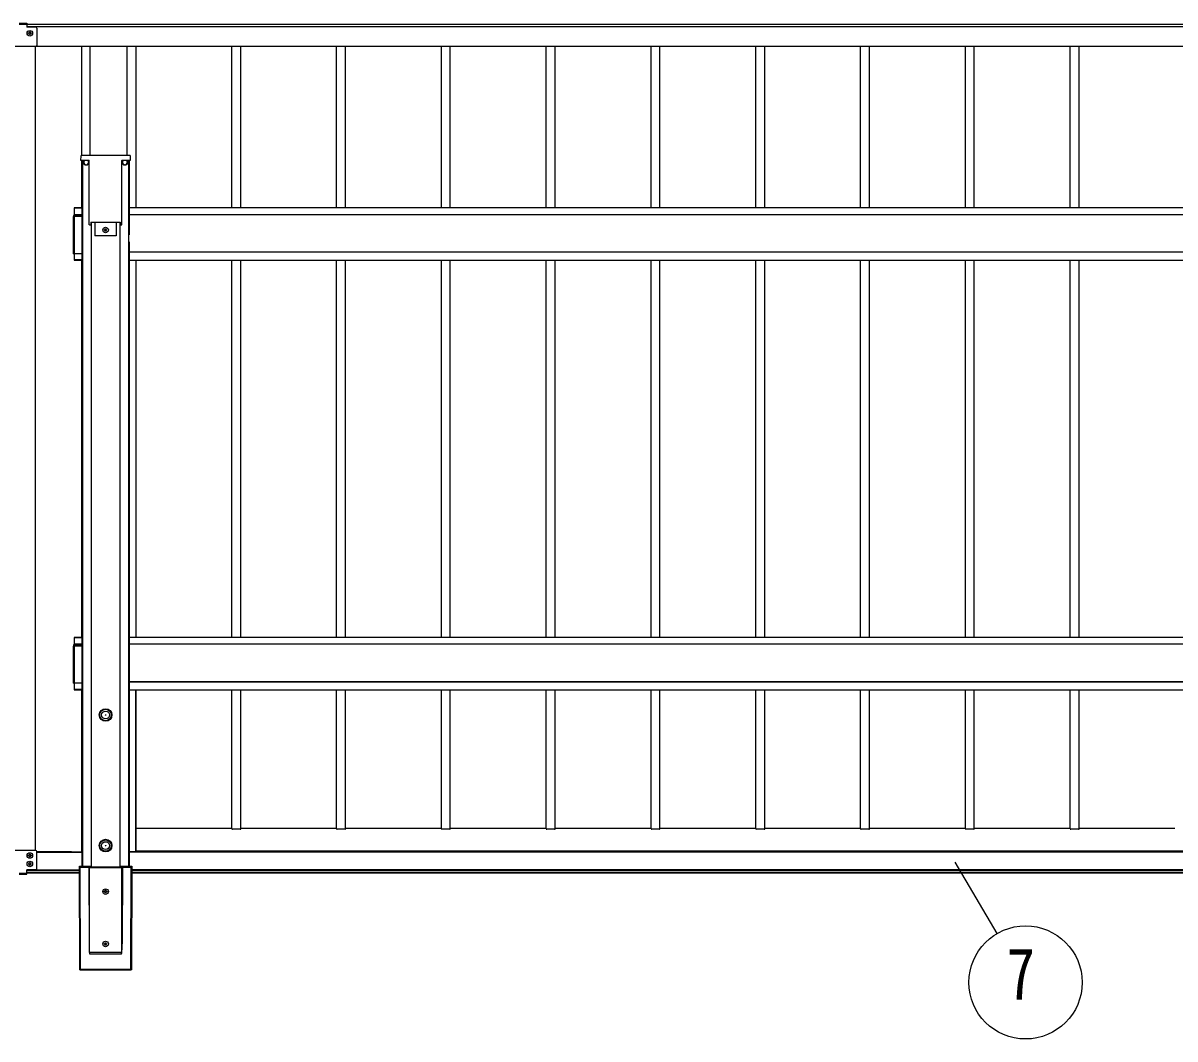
# Model space of a CAD drawing. Units: millimetres, scale not verified. Extents: x -12615 to 12615, y -8909 to 8911.
# Drawn here: x -6669 to -4471, y -210 to 1730 of the extents above; entities that cross this region are included whole.
import ezdxf
from ezdxf.enums import TextEntityAlignment as Align

# ---------------------------------------------------------------- set-up
doc = ezdxf.new("R2010")
doc.units = ezdxf.units.MM
doc.header["$LTSCALE"] = 50
doc.layers.add('0-5_YKK_A1', color=4, linetype='Continuous')
doc.layers.add('0-6_YKK_D', color=6, linetype='Continuous')
doc.styles.add('ＭＳ ゴシック', font='')
doc.styles.get('ＭＳ ゴシック').set_extended_font_data('MS Gothic')

msp = doc.modelspace()

# ---------------------------------------------------------------- linework, layer by layer
at = {"layer": '0-5_YKK_A1'}
for p, q in [((-6676.79, 1730.05), (-6661.79, 1730.05)), ((-6676.79, 1728.05), (-6661.79, 1728.05)), ((-6661.79, 1730.05), (-6661.79, 1722.05)), ((-3069.29, 1727.55), (-6661.79, 1727.55)), ((-3069.29, 1727.55), (-6661.79, 1727.55)), ((-3069.29, 1722.55), (-6661.79, 1722.55)), ((-6644.79, 1722.05), (-6661.79, 1722.05)), ((-6645.29, 1722.53), (-6645.29, 1722.05)), ((-6642.79, 1720.05), (-6642.79, 1687.05)), ((-6655.81, 1709.11), (-6655.81, 1708.15)), ((-6644.79, 1685.05), (-6693.79, 1685.05)), ((-6645.29, 150.03), (-6645.29, 1685.05)), ((-6642.79, 1685.63), (-3092.79, 1685.63)), ((-6557.79, 1685.63), (-6557.79, 1477.33)), ((-6542.09, 1685.63), (-6542.09, 1477.42)), ((-6541.79, 1685.63), (-6541.79, 1477.42)), ((-6471.09, 1685.63), (-6471.09, 1477.42)), ((-6453.79, 1685.63), (-6453.79, 1377.13)), ((-6270.79, 1377.13), (-6270.79, 1685.63)), ((-6253.79, 1377.13), (-6253.79, 1685.63)), ((-6070.79, 1377.13), (-6070.79, 1685.63)), ((-6053.79, 1377.13), (-6053.79, 1685.63)), ((-5870.79, 1377.13), (-5870.79, 1685.63)), ((-5853.79, 1377.13), (-5853.79, 1685.63)), ((-5670.79, 1377.13), (-5670.79, 1685.63)), ((-5653.79, 1377.13), (-5653.79, 1685.63)), ((-5470.79, 1377.13), (-5470.79, 1685.63)), ((-5453.79, 1377.13), (-5453.79, 1685.63)), ((-5270.79, 1377.13), (-5270.79, 1685.63)), ((-5253.79, 1377.13), (-5253.79, 1685.63)), ((-5070.79, 1377.13), (-5070.79, 1685.63)), ((-5053.79, 1377.13), (-5053.79, 1685.63)), ((-4870.79, 1377.13), (-4870.79, 1685.63)), ((-4853.79, 1377.13), (-4853.79, 1685.63)), ((-4670.79, 1377.13), (-4670.79, 1685.63)), ((-4653.79, 1377.13), (-4653.79, 1685.63)), ((-6543.62, 1477.42), (-6557.2, 1477.42)), ((-6542.13, 1477.42), (-6543.62, 1477.42)), ((-6541.75, 1477.42), (-6542.13, 1477.42)), ((-6481.83, 1477.42), (-6541.75, 1477.42)), ((-6481.45, 1477.42), (-6481.83, 1477.42)), ((-6479.96, 1477.42), (-6481.45, 1477.42)), ((-6466.38, 1477.42), (-6479.96, 1477.42)), ((-6463.92, 1467.92), (-6464.39, 1475.54)), ((-6559.16, 1467.92), (-6544.15, 1467.92)), ((-6557.79, 1467.52), (-6557.79, 1377.13)), ((-6556.79, 1467.52), (-6556.79, 120.42)), ((-6555.59, 1467.52), (-6555.59, 120.42)), ((-6553.29, 1467.92), (-6553.29, 1463.92)), ((-6544.29, 1467.92), (-6544.29, 1463.92)), ((-6544.15, 1467.92), (-6543.15, 1467.92)), ((-6543.05, 1467.92), (-6543.15, 1467.92)), ((-6543.04, 1344.56), (-6543.04, 1467.77)), ((-6480.54, 1344.56), (-6480.54, 1467.77)), ((-6480.53, 1467.92), (-6480.43, 1467.92)), ((-6480.43, 1467.92), (-6479.43, 1467.92)), ((-6479.43, 1467.92), (-6464.42, 1467.92)), ((-6479.29, 1467.92), (-6479.29, 1463.92)), ((-6470.29, 1467.92), (-6470.29, 1463.92)), ((-6466.79, 1467.52), (-6466.79, 1325.86)), ((-6464.42, 1467.92), (-6463.92, 1467.92)), ((-6556.79, 1377.13), (-6571.79, 1377.13)), ((-6571.79, 1377.13), (-6571.79, 1377.07)), ((-6571.79, 1377.13), (-6571.79, 1377.13)), ((-6556.79, 1377.13), (-6571.79, 1377.13)), ((-6571.79, 1377.07), (-6571.79, 1376.55)), ((-6556.79, 1377.07), (-6571.79, 1377.07)), ((-6571.79, 1376.55), (-6571.79, 1364.06)), ((-6556.79, 1376.55), (-6571.79, 1376.55)), ((-6571.79, 1364.06), (-6571.79, 1362.53)), ((-6556.79, 1364.06), (-6571.79, 1364.06)), ((-3268.79, 1377.13), (-6466.79, 1377.13)), ((-3268.79, 1377.13), (-6466.79, 1377.13)), ((-3268.79, 1364.13), (-6466.79, 1364.13)), ((-6573.29, 1362.7), (-6573.29, 1360.58)), ((-6573.29, 1289.67), (-6573.29, 1360.58)), ((-6571.79, 1362.53), (-6571.79, 1360.59)), ((-6556.79, 1361.96), (-6571.79, 1361.96)), ((-6557.29, 1360.5), (-6571.79, 1360.5)), ((-6571.79, 1360.5), (-6571.79, 1289.6)), ((-6557.29, 1360.58), (-6571.49, 1360.58)), ((-6557.29, 1360.5), (-6557.29, 1360.58)), ((-6556.79, 1360.1), (-6556.79, 1360.1)), ((-6542.68, 1344.42), (-6543.03, 1344.42)), ((-6542.68, 1344.42), (-6542.18, 1344.42)), ((-6542.18, 1344.42), (-6540.14, 1344.42)), ((-6539.83, 1349.75), (-6540.14, 1344.42)), ((-6539.29, 1349.75), (-6539.29, 118.77)), ((-6532.29, 1349.75), (-6532.29, 1323.92)), ((-6491.29, 1349.75), (-6491.29, 1323.92)), ((-6484.29, 1349.75), (-6484.29, 118.77)), ((-6483.44, 1344.42), (-6481.4, 1344.42)), ((-6481.4, 1344.42), (-6480.9, 1344.42)), ((-6480.9, 1344.42), (-6480.55, 1344.42)), ((-6491.29, 1323.92), (-6532.29, 1323.92)), ((-6511.31, 1333.48), (-6511.31, 1332.52)), ((-6557.29, 1289.6), (-6571.79, 1289.6)), ((-6571.79, 1289.6), (-6571.79, 1277.68)), ((-6571.79, 1277.68), (-6571.79, 1277.21)), ((-6556.79, 1277.68), (-6571.79, 1277.68)), ((-6571.79, 1277.21), (-6556.79, 1277.21)), ((-6557.79, 1277.21), (-6557.79, 557.05)), ((-3268.79, 1292.37), (-6466.79, 1292.37)), ((-6466.79, 1277.21), (-3268.79, 1277.21)), ((-6453.79, 1277.21), (-6453.79, 557.05)), ((-6270.79, 557.05), (-6270.79, 1277.21)), ((-6253.79, 557.05), (-6253.79, 1277.21)), ((-6070.79, 557.05), (-6070.79, 1277.21)), ((-6053.79, 557.05), (-6053.79, 1277.21)), ((-5870.79, 557.05), (-5870.79, 1277.21)), ((-5853.79, 557.05), (-5853.79, 1277.21)), ((-5670.79, 557.05), (-5670.79, 1277.21)), ((-5653.79, 557.05), (-5653.79, 1277.21)), ((-5470.79, 557.05), (-5470.79, 1277.21)), ((-5453.79, 557.05), (-5453.79, 1277.21)), ((-5270.79, 557.05), (-5270.79, 1277.21)), ((-5253.79, 557.05), (-5253.79, 1277.21)), ((-5070.79, 557.05), (-5070.79, 1277.21)), ((-5053.79, 557.05), (-5053.79, 1277.21)), ((-4870.79, 557.05), (-4870.79, 1277.21)), ((-4853.79, 557.05), (-4853.79, 1277.21)), ((-4670.79, 557.05), (-4670.79, 1277.21)), ((-4653.79, 557.05), (-4653.79, 1277.21)), ((-6556.79, 557.05), (-6571.79, 557.05)), ((-6571.79, 557.05), (-6571.79, 557)), ((-6571.79, 557.05), (-6571.79, 557.05)), ((-6556.79, 557.05), (-6571.79, 557.05)), ((-6571.79, 557), (-6571.79, 556.47)), ((-6556.79, 557), (-6571.79, 557)), ((-6571.79, 556.47), (-6571.79, 543.99)), ((-6556.79, 556.47), (-6571.79, 556.47)), ((-3268.79, 557.05), (-6466.79, 557.05)), ((-3268.79, 557.05), (-6466.79, 557.05)), ((-6573.29, 542.62), (-6573.29, 540.5)), ((-6573.29, 469.6), (-6573.29, 540.5)), ((-6571.79, 543.99), (-6571.79, 542.46)), ((-6556.79, 543.99), (-6571.79, 543.99)), ((-6571.79, 542.46), (-6571.79, 540.52)), ((-6556.79, 541.89), (-6571.79, 541.89)), ((-6557.29, 540.42), (-6571.79, 540.42)), ((-6571.79, 540.42), (-6571.79, 469.52)), ((-6557.29, 540.5), (-6571.49, 540.5)), ((-6557.29, 540.42), (-6557.29, 540.5)), ((-6556.79, 540.03), (-6556.79, 540.03)), ((-3268.79, 544.06), (-6466.79, 544.06)), ((-6557.29, 469.52), (-6571.79, 469.52)), ((-6571.79, 469.52), (-6571.79, 457.61)), ((-6466.79, 472.33), (-3268.79, 472.33)), ((-3268.79, 472.3), (-6466.79, 472.3)), ((-6571.79, 457.61), (-6571.79, 457.13)), ((-6556.79, 457.61), (-6571.79, 457.61)), ((-6571.79, 457.13), (-6556.79, 457.13)), ((-6557.79, 457.13), (-6557.79, 147.62)), ((-6466.79, 457.13), (-3268.79, 457.13)), ((-6454.79, 457.13), (-6454.79, 147.62)), ((-6453.79, 457.13), (-6453.79, 147.62)), ((-6270.79, 192.28), (-6270.79, 457.13)), ((-6253.79, 190.63), (-6253.79, 457.13)), ((-6070.79, 192.28), (-6070.79, 457.13)), ((-6053.79, 190.63), (-6053.79, 457.13)), ((-5870.79, 192.28), (-5870.79, 457.13)), ((-5853.79, 190.63), (-5853.79, 457.13)), ((-5670.79, 192.28), (-5670.79, 457.13)), ((-5653.79, 190.63), (-5653.79, 457.13)), ((-5470.79, 192.28), (-5470.79, 457.13)), ((-5453.79, 190.63), (-5453.79, 457.13)), ((-5270.79, 192.28), (-5270.79, 457.13)), ((-5253.79, 190.63), (-5253.79, 457.13)), ((-5070.79, 192.28), (-5070.79, 457.13)), ((-5053.79, 190.63), (-5053.79, 457.13)), ((-4870.79, 192.28), (-4870.79, 457.13)), ((-4853.79, 190.63), (-4853.79, 457.13)), ((-4670.79, 192.28), (-4670.79, 457.13)), ((-4653.79, 190.63), (-4653.79, 457.13)), ((-6271.09, 192.28), (-6453.79, 192.28)), ((-6254.79, 190.58), (-6269.79, 190.58)), ((-6071.09, 192.28), (-6253.79, 192.28)), ((-6054.79, 190.58), (-6069.79, 190.58)), ((-5871.09, 192.28), (-6053.79, 192.28)), ((-5854.79, 190.58), (-5869.79, 190.58)), ((-5671.09, 192.28), (-5853.79, 192.28)), ((-5654.79, 190.58), (-5669.79, 190.58)), ((-5471.09, 192.28), (-5653.79, 192.28)), ((-5454.79, 190.58), (-5469.79, 190.58)), ((-5271.09, 192.28), (-5453.79, 192.28)), ((-5254.79, 190.58), (-5269.79, 190.58)), ((-5071.09, 192.28), (-5253.79, 192.28)), ((-5054.79, 190.58), (-5069.79, 190.58)), ((-4871.09, 192.28), (-5053.79, 192.28)), ((-4854.79, 190.58), (-4869.79, 190.58)), ((-4671.09, 192.28), (-4853.79, 192.28)), ((-4654.79, 190.58), (-4669.79, 190.58)), ((-4471.09, 192.28), (-4653.79, 192.28)), ((-6644.79, 150.03), (-6693.79, 150.03)), ((-6655.81, 139.09), (-6655.81, 138.13)), ((-6642.79, 115.03), (-6642.79, 148.03)), ((-6576.79, 147.62), (-6642.79, 147.62)), ((-6642.79, 147.62), (-6557.79, 147.62)), ((-6642.79, 147.57), (-6557.79, 147.57)), ((-6642.79, 147.05), (-6557.79, 147.05)), ((-3269.79, 147.62), (-6465.79, 147.62)), ((-3269.79, 147.62), (-6465.79, 147.62)), ((-3269.79, 147.57), (-6465.79, 147.57)), ((-3269.79, 147.05), (-6465.79, 147.05)), ((-3281.79, 148.86), (-6453.79, 148.86)), ((-3281.79, 148.76), (-6453.79, 148.76)), ((-6661.79, 105.03), (-6661.79, 113.03)), ((-6644.79, 113.03), (-6661.79, 113.03)), ((-6661.79, 112.89), (-6561.65, 112.89)), ((-6661.79, 112.58), (-6561.65, 112.58)), ((-6661.79, 112.55), (-6561.65, 112.55)), ((-6661.79, 112.23), (-6561.65, 112.23)), ((-6655.81, 125.97), (-6655.81, 126.93)), ((-6561.04, -78), (-6561.68, 120.42)), ((-6561.68, 120.42), (-6540.42, 120.42)), ((-6561.04, -77.99), (-6561.68, 120.42)), ((-6561.68, 120.41), (-6561.23, 119.58)), ((-6561.68, 120.41), (-6540.42, 120.41)), ((-6561.23, 119.58), (-6560.59, -77.93)), ((-6560.22, 118.58), (-6561.22, 119.57)), ((-6542.91, 119.57), (-6561.22, 119.57)), ((-6559.6, -76.93), (-6560.22, 118.58)), ((-6560.22, 118.58), (-6543.84, 118.58)), ((-6543.85, 118.47), (-6543.38, -28.06)), ((-6543.85, 118.47), (-6543.38, 117.6)), ((-6543.38, 117.6), (-6543.38, -28.06)), ((-6542.38, 118.59), (-6542.91, 119.57)), ((-6542.38, 118.59), (-6542.38, 117.55)), ((-6481.2, 118.59), (-6542.38, 118.59)), ((-6542.38, 117.55), (-6481.2, 117.55)), ((-6542.38, -44.69), (-6542.38, 117.55)), ((-6540.42, 120.41), (-6540.17, 118.77)), ((-6540.17, 118.77), (-6483.29, 118.77)), ((-6483.29, 118.77), (-6483.04, 120.41)), ((-6483.04, 120.42), (-6461.9, 120.42)), ((-6483.04, 120.41), (-6461.9, 120.41)), ((-6480.67, 119.57), (-6481.2, 118.59)), ((-6481.2, 118.59), (-6481.2, 117.55)), ((-6481.2, 117.55), (-6481.2, -44.69)), ((-6462.36, 119.57), (-6480.67, 119.57)), ((-6479.73, 118.47), (-6480.2, -28.06)), ((-6480.2, 117.6), (-6479.73, 118.47)), ((-6480.2, -28.06), (-6480.2, 117.6)), ((-6479.74, 118.58), (-6463.36, 118.58)), ((-6463.36, 118.58), (-6463.98, -76.93)), ((-6462.36, 119.57), (-6463.36, 118.58)), ((-6462.99, -77.93), (-6462.36, 119.58)), ((-6461.9, 120.42), (-6462.54, -78)), ((-6461.9, 120.42), (-6462.54, -77.99)), ((-6461.9, 120.41), (-6462.36, 119.58)), ((-3273.65, 112.89), (-6461.93, 112.89)), ((-3273.65, 112.58), (-6461.93, 112.58)), ((-3273.65, 112.55), (-6461.93, 112.55)), ((-3273.65, 112.23), (-6461.93, 112.23)), ((-6676.79, 107.03), (-6661.79, 107.03)), ((-6676.79, 105.03), (-6661.79, 105.03)), ((-6661.79, 108.04), (-6561.64, 108.04)), ((-6661.79, 107.56), (-6561.64, 107.56)), ((-3273.64, 108.04), (-6461.94, 108.04)), ((-6461.94, 107.56), (-3273.64, 107.56)), ((-6511.31, 70.24), (-6511.31, 69.28)), ((-6511.31, -29.76), (-6511.31, -30.72)), ((-6481.2, -44.69), (-6542.38, -44.69)), ((-6542.38, -47.31), (-6481.2, -47.31)), ((-6561.04, -77.99), (-6560.6, -77.93)), ((-6462.54, -78), (-6561.04, -78)), ((-6560.6, -77.93), (-6462.99, -77.93)), ((-6559.6, -76.93), (-6560.59, -77.93)), ((-6463.98, -76.93), (-6559.6, -76.93)), ((-6463.98, -76.93), (-6462.99, -77.93)), ((-6462.54, -77.99), (-6462.99, -77.93))]:
    msp.add_line(p, q, dxfattribs=at)
for points in [[(-6657.73, 1710.07), (-6658.69, 1710.07), (-6658.69, 1711.03), (-6657.73, 1711.03)], [(-6656.77, 1711.99), (-6656.77, 1712.95), (-6655.81, 1712.95), (-6655.81, 1711.99)], [(-6655.81, 1708.15), (-6656.77, 1708.15), (-6656.77, 1709.11)], [(-6654.85, 1711.03), (-6653.89, 1711.03), (-6653.89, 1710.07), (-6654.85, 1710.07)], [(-6559.2, 1475.54), (-6559.66, 1467.92), (-6559.16, 1467.92)], [(-6467.99, 1467.52), (-6467.99, 503.36), (-6467.99, 120.42)], [(-6539.83, 1349.75), (-6483.75, 1349.75), (-6483.44, 1344.42)], [(-6513.23, 1334.44), (-6514.19, 1334.44), (-6514.19, 1335.4), (-6513.23, 1335.4)], [(-6512.27, 1336.36), (-6512.27, 1337.32), (-6511.31, 1337.32), (-6511.31, 1336.36)], [(-6511.31, 1332.52), (-6512.27, 1332.52), (-6512.27, 1333.48)], [(-6510.35, 1335.4), (-6509.39, 1335.4), (-6509.39, 1334.44), (-6510.35, 1334.44)], [(-6466.79, 1312.34), (-6466.79, 503.36), (-6466.79, 120.42)], [(-6657.73, 140.05), (-6658.69, 140.05), (-6658.69, 141.01), (-6657.73, 141.01)], [(-6656.77, 141.97), (-6656.77, 142.93), (-6655.81, 142.93), (-6655.81, 141.97)], [(-6655.81, 138.13), (-6656.77, 138.13), (-6656.77, 139.09)], [(-6654.85, 141.01), (-6653.89, 141.01), (-6653.89, 140.05), (-6654.85, 140.05)], [(-6657.73, 125.01), (-6658.69, 125.01), (-6658.69, 124.05), (-6657.73, 124.05)], [(-6655.81, 126.93), (-6656.77, 126.93), (-6656.77, 125.97)], [(-6656.77, 123.09), (-6656.77, 122.13), (-6655.81, 122.13), (-6655.81, 123.09)], [(-6654.85, 124.05), (-6653.89, 124.05), (-6653.89, 125.01), (-6654.85, 125.01)], [(-6513.23, 71.2), (-6514.19, 71.2), (-6514.19, 72.16), (-6513.23, 72.16)], [(-6512.27, 73.12), (-6512.27, 74.08), (-6511.31, 74.08), (-6511.31, 73.12)], [(-6511.31, 69.28), (-6512.27, 69.28), (-6512.27, 70.24)], [(-6510.35, 72.16), (-6509.39, 72.16), (-6509.39, 71.2), (-6510.35, 71.2)], [(-6513.23, -28.8), (-6514.19, -28.8), (-6514.19, -27.84), (-6513.23, -27.84)], [(-6512.27, -26.88), (-6512.27, -25.92), (-6511.31, -25.92), (-6511.31, -26.88)], [(-6511.31, -30.72), (-6512.27, -30.72), (-6512.27, -29.76)], [(-6510.35, -27.84), (-6509.39, -27.84), (-6509.39, -28.8), (-6510.35, -28.8)], [(-6542.74, -44.69), (-6542.47, -46.64), (-6542.38, -47.26), (-6542.38, -47.31)]]:
    msp.add_lwpolyline(points, dxfattribs=at)
for centre, radius in [((-6656.29, 1710.55), 5.3), ((-6548.79, 1463.42), 5), ((-6474.79, 1463.42), 5), ((-6511.79, 1334.92), 5.3), ((-6511.78, 408.83), 12), ((-6511.78, 408.83), 10.88), ((-6511.78, 408.83), 7.48), ((-6511.78, 408.83), 0.5), ((-6511.8, 159.46), 12), ((-6511.8, 159.46), 10.88), ((-6511.8, 159.46), 7.48), ((-6511.8, 159.46), 0.5), ((-6656.29, 140.53), 5.3), ((-6656.29, 124.53), 5.3), ((-6511.79, 71.68), 5.3), ((-6511.79, -28.32), 5.3)]:
    msp.add_circle(centre, radius, dxfattribs=at)
for centre, radius, start, end in [((-6644.79, 1720.05), 2, 0, 90), ((-6657.73, 1711.99), 0.96, 270, 0), ((-6657.73, 1709.11), 0.96, 0, 90), ((-6654.85, 1711.99), 0.96, 180, 270), ((-6654.85, 1709.11), 0.96, 90, 180), ((-6644.79, 1687.05), 2, 270, 0), ((-6557.2, 1475.42), 2, 90, 176.5), ((-6466.38, 1475.42), 2, 3.5, 90), ((-6548.79, 1463.92), 4.5, 180, 270), ((-6548.79, 1463.92), 4.5, 270, 0), ((-6474.79, 1463.92), 4.5, 180, 270), ((-6474.79, 1463.92), 4.5, 270, 0), ((-6572.16, 1355.55), 7.23, 87.0366, 98.95519), ((-6572.16, 1367.72), 7.23, 261.04481, 272.9634), ((-6571.57, 1362.02), 1.45, 261.04481, 272.9634), ((-6557.29, 1360.08), 0.5, 0.03931, 90.03926), ((-6557.29, 1360), 0.5, 0.03931, 90.03926), ((-6513.23, 1336.36), 0.96, 270, 0), ((-6513.23, 1333.48), 0.96, 0, 90), ((-6510.35, 1336.36), 0.96, 180, 270), ((-6510.35, 1333.48), 0.96, 90, 180), ((-6572.16, 1296.82), 7.23, 261.04481, 272.9634), ((-6557.29, 1290.1), 0.5, 269.96074, 359.96069), ((-6572.16, 535.48), 7.23, 87.0366, 98.95519), ((-6572.16, 547.65), 7.23, 261.04481, 272.9634), ((-6571.57, 541.95), 1.45, 261.04481, 272.9634), ((-6557.29, 540), 0.5, 0.03931, 90.03926), ((-6557.29, 539.92), 0.5, 0.03931, 90.03926), ((-6572.16, 476.75), 7.23, 261.04481, 272.9634), ((-6557.29, 470.02), 0.5, 269.96074, 359.96069), ((-6271.02, 190.83), 1.45, 81.04481, 92.9634), ((-6270.04, 195.4), 4.82, 261.04481, 272.9634), ((-6254.54, 195.4), 4.82, 267.0366, 278.95519), ((-6071.02, 190.83), 1.45, 81.04481, 92.9634), ((-6070.04, 195.4), 4.82, 261.04481, 272.9634), ((-6054.54, 195.4), 4.82, 267.0366, 278.95519), ((-5871.02, 190.83), 1.45, 81.04481, 92.9634), ((-5870.04, 195.4), 4.82, 261.04481, 272.9634), ((-5854.54, 195.4), 4.82, 267.0366, 278.95519), ((-5671.02, 190.83), 1.45, 81.04481, 92.9634), ((-5670.04, 195.4), 4.82, 261.04481, 272.9634), ((-5654.54, 195.4), 4.82, 267.0366, 278.95519), ((-5471.02, 190.83), 1.45, 81.04481, 92.9634), ((-5470.04, 195.4), 4.82, 261.04481, 272.9634), ((-5454.54, 195.4), 4.82, 267.0366, 278.95519), ((-5271.02, 190.83), 1.45, 81.04481, 92.9634), ((-5270.04, 195.4), 4.82, 261.04481, 272.9634), ((-5254.54, 195.4), 4.82, 267.0366, 278.95519), ((-5071.02, 190.83), 1.45, 81.04481, 92.9634), ((-5070.04, 195.4), 4.82, 261.04481, 272.9634), ((-5054.54, 195.4), 4.82, 267.0366, 278.95519), ((-4871.02, 190.83), 1.45, 81.04481, 92.9634), ((-4870.04, 195.4), 4.82, 261.04481, 272.9634), ((-4854.54, 195.4), 4.82, 267.0366, 278.95519), ((-4671.02, 190.83), 1.45, 81.04481, 92.9634), ((-4670.04, 195.4), 4.82, 261.04481, 272.9634), ((-4654.54, 195.4), 4.82, 267.0366, 278.95519), ((-4471.02, 190.83), 1.45, 81.04481, 92.9634), ((-6657.73, 141.97), 0.96, 270, 0), ((-6657.73, 139.09), 0.96, 0, 90), ((-6654.85, 141.97), 0.96, 180, 270), ((-6654.85, 139.09), 0.96, 90, 180), ((-6644.79, 148.03), 2, 0, 90), ((-6657.73, 125.97), 0.96, 270, 0), ((-6657.73, 123.09), 0.96, 0, 90), ((-6654.85, 125.97), 0.96, 180, 270), ((-6654.85, 123.09), 0.96, 90, 180), ((-6644.79, 115.03), 2, 270, 0), ((-6542.61, 123.06), 5.51, 261.98271, 272.37953), ((-6542.37, 117.59), 1, 90.33323, 179.58819), ((-6481.21, 117.59), 1, 0.41181, 89.66677), ((-6480.97, 123.06), 5.51, 267.62047, 278.01729), ((-6513.23, 73.12), 0.96, 270, 0), ((-6513.23, 70.24), 0.96, 0, 90), ((-6510.35, 73.12), 0.96, 180, 270), ((-6510.35, 70.24), 0.96, 90, 180), ((-6513.23, -26.88), 0.96, 270, 0), ((-6513.23, -29.76), 0.96, 0, 90), ((-6510.35, -26.88), 0.96, 180, 270), ((-6510.35, -29.76), 0.96, 90, 180), ((-6542.39, -26.74), 17.95, 268.85343, 270.01591), ((-6781.36, -3.78), 303.3, 351.74911, 352.24905), ((-6481.2, -26.74), 17.95, 269.98409, 271.14657)]:
    msp.add_arc(centre, radius, start, end, dxfattribs=at)
for centre, major_axis, ratio, start_param, end_param in [((-6543.08, 1467.42), (0.031, 0.5), 0.061627, 5.5016142, 6.2870124), ((-6480.5, 1467.42), (-0.031, 0.5), 0.061627, 6.2793582, 7.0647564), ((-6543, 1344.92), (0.031, 0.5), 0.061627, 2.3600215, 3.1454197), ((-6480.58, 1344.92), (-0.031, 0.5), 0.061627, 3.1377656, 3.9231638), ((-6561.68, 119.92), (-0.002, 0.5), 0.061078, 6.1695427, 6.2219864), ((-6560.23, 119.58), (1, 0), 0.113935, 3.2029649, 3.2554086), ((-6542.85, 118.46), (0.479, -0.888), 0.991726, 4.1078282, 4.2175476), ((-6542.91, 118.58), (0.529, 0.886), 0.878896, 0.5965642, 2.0539141), ((-6480.67, 118.58), (-0.529, 0.886), 0.878896, 4.2292712, 5.6866211), ((-6480.74, 118.46), (-0.479, -0.888), 0.991726, 2.0656377, 2.1753571), ((-6463.35, 119.58), (1, 0), 0.113935, 6.1693694, 6.2218131), ((-6461.9, 119.92), (0.002, 0.5), 0.061078, 0.0611989, 0.1136426), ((-6542.38, -26.89), (0, -19.11), 0.052342, 4.7734755, 5.9105409), ((-6481.2, -26.89), (0, -19.11), 0.052342, 0.3726444, 1.5097098), ((-6539.26, -47.31), (-0.16, 50), 0.0623, 1.5182266, 1.5705921), ((-6484.32, -47.31), (0.16, 50), 0.0623, 4.7125932, 4.7649587), ((-6560.54, -78), (0.5, 0), 0.008727, 3.0806179, 3.1328939), ((-6560.6, -76.93), (0, 1), 0.061078, 3.1501231, 3.2023991), ((-6462.98, -76.93), (0, 1), 0.061078, 3.0807862, 3.1330623), ((-6463.04, -78), (0.5, 0), 0.008727, 0.0086987, 0.0609748)]:
    msp.add_ellipse(centre, major_axis=major_axis, ratio=ratio, start_param=start_param, end_param=end_param, dxfattribs=at)
at = {"layer": '0-6_YKK_D'}
msp.add_line((-4891.14, 127.92), (-4810.7, -8.68), dxfattribs=at)
msp.add_circle((-4755.9, -101.75), 108, dxfattribs=at)

# ---------------------------------------------------------------- texts
at = {"layer": '0-6_YKK_D', "style": 'ＭＳ ゴシック', "width": 0.8}
msp.add_text('7', height=98.97, dxfattribs=at).set_placement((-4791.9, -164.45), align=Align.BOTTOM_LEFT)

doc.saveas('drawing.dxf')
